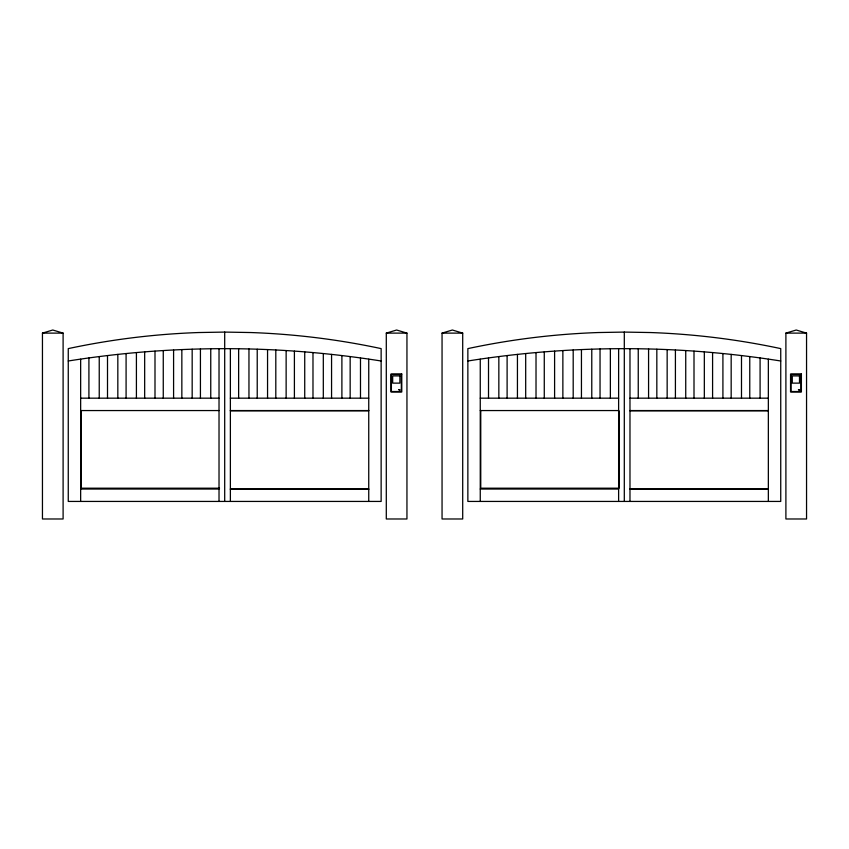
<?xml version="1.0" encoding="UTF-8"?>
<svg xmlns="http://www.w3.org/2000/svg" width="849" height="849" viewBox="0 0 849 849"><rect width="100%" height="100%" fill="white"/><g stroke="black" fill="none" stroke-linecap="round" stroke-linejoin="round"><path stroke-width="1.27" d="M42.45 333.116L52.776 330.017L63.102 333.116L63.102 518.983L42.45 518.983L42.45 333.116L63.102 333.116M386.295 333.116L396.621 330.017L406.947 333.116L406.947 518.983L386.295 518.983L386.295 333.116L406.947 333.116M442.053 333.116L452.379 330.017L462.705 333.116L462.705 518.983L442.053 518.983L442.053 333.116L462.705 333.116M785.898 333.116L796.224 330.017L806.55 333.116L806.55 518.983L785.898 518.983L785.898 333.116L806.55 333.116M68.26 360.995C171.7 344.556 277.697 344.556 381.137 360.995M467.863 360.995C571.303 344.556 677.3 344.556 780.74 360.995M224.698 332.086L198.433 332.543A748.882 748.882 0 0 0 68.26 348.61L68.26 501.43L381.137 501.43L381.137 348.61A748.882 748.882 0 0 0 250.954 332.543L224.698 332.086L224.698 501.43M624.302 332.086L598.046 332.543A748.882 748.882 0 0 0 467.863 348.61L467.863 501.43L780.74 501.43L780.74 348.61A748.882 748.882 0 0 0 650.567 332.543L624.302 332.086L624.302 501.43M80.655 398.17L219.021 398.17M230.376 398.17L368.742 398.17M480.258 398.17L618.624 398.17M629.979 398.17L768.345 398.17M80.655 410.555L219.021 410.555M230.376 410.555L368.742 410.555M480.258 410.555L618.624 410.555M629.979 410.555L768.345 410.555M230.376 410.767L368.742 410.767M629.979 410.767L768.345 410.767M219.52 488.196L81.154 488.196L81.154 411.033M80.655 489.035L219.021 489.035M230.376 489.035L368.742 489.035M480.258 489.035L618.624 489.035M629.979 489.035L768.345 489.035M230.376 489.247L368.742 489.247M629.979 489.247L768.345 489.247M768.345 359.191L768.345 501.43M760.088 357.981L760.088 398.17M749.763 356.612L749.763 398.17M741.495 355.625L741.495 398.17M731.169 354.394L731.169 398.17M722.913 353.577L722.913 398.17M712.587 352.622L712.587 398.17M704.33 351.857L704.33 398.17M694.004 351.136L694.004 398.17M685.737 350.584L685.737 398.17M675.411 349.937L675.411 398.17M667.155 349.608L667.155 398.17M656.829 349.204L656.829 398.17M648.572 348.928L648.572 398.17M638.246 348.79L638.246 398.17M629.979 348.684L629.979 501.43M619.123 411.033L619.123 488.196L480.757 488.196L480.757 411.033M618.624 348.684L618.624 501.43M610.367 348.79L610.367 398.17M600.041 348.928L600.041 398.17M591.774 349.204L591.774 398.17M581.448 349.608L581.448 398.17M573.192 349.937L573.192 398.17M562.866 350.584L562.866 398.17M554.599 351.136L554.599 398.17M544.273 351.857L544.273 398.17M536.016 352.622L536.016 398.17M525.69 353.577L525.69 398.17M517.434 354.394L517.434 398.17M507.108 355.625L507.108 398.17M498.841 356.612L498.841 398.17M488.515 357.981L488.515 398.17M480.258 359.191L480.258 501.43M368.742 359.191L368.742 501.43M360.485 357.981L360.485 398.17M350.159 356.612L350.159 398.17M341.892 355.625L341.892 398.17M331.566 354.394L331.566 398.17M323.31 353.577L323.31 398.17M312.984 352.622L312.984 398.17M304.727 351.857L304.727 398.17M294.401 351.136L294.401 398.17M286.134 350.584L286.134 398.17M275.808 349.937L275.808 398.17M267.552 349.608L267.552 398.17M257.226 349.204L257.226 398.17M248.959 348.928L248.959 398.17M238.633 348.79L238.633 398.17M230.376 348.684L230.376 501.43M219.021 348.684L219.021 501.43M210.754 348.79L210.754 398.17M200.428 348.928L200.428 398.17M192.171 349.204L192.171 398.17M181.845 349.608L181.845 398.17M173.589 349.937L173.589 398.17M163.263 350.584L163.263 398.17M154.996 351.136L154.996 398.17M144.67 351.857L144.67 398.17M136.413 352.622L136.413 398.17M126.087 353.577L126.087 398.17M117.831 354.394L117.831 398.17M107.505 355.625L107.505 398.17M99.237 356.612L99.237 398.17M88.912 357.981L88.912 398.17M80.655 359.191L80.655 501.43M398.871 389.723L399.868 389.988L398.871 389.723M798.474 389.723L799.471 389.988L798.474 389.723M401.779 374.027L390.943 374.027L390.943 391.973L401.779 391.973L401.779 374.027M801.392 374.027L790.546 374.027L790.546 391.973L801.392 391.973L801.392 374.027M401.333 374.473L391.389 374.473L391.389 391.527L401.333 391.527L401.333 374.473M800.936 374.473L790.992 374.473L790.992 391.527L800.936 391.527L800.936 374.473M399.9 375.905L392.673 375.905L392.673 383.132L399.9 383.132L399.9 375.905M799.503 375.905L792.276 375.905L792.276 383.132L799.503 383.132L799.503 375.905"/></g></svg>
